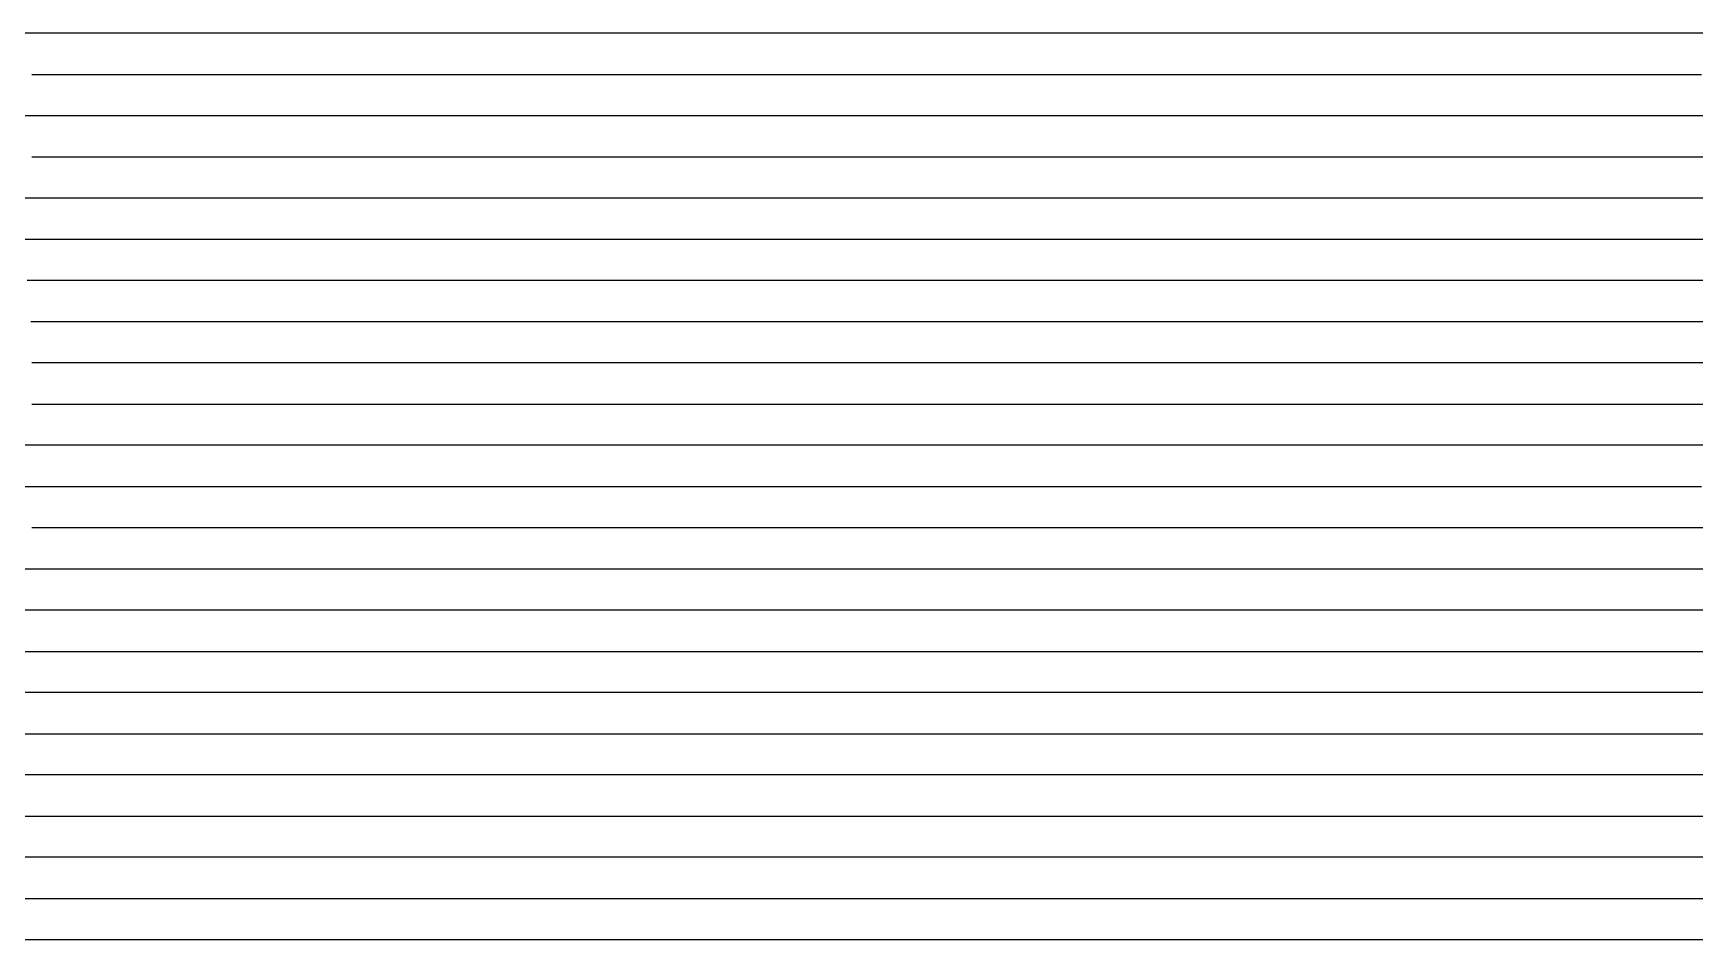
# Model space of a CAD drawing. Extents: x 20 to 170, y 60 to 234.
# Drawn here: x 95 to 132.5, y 60 to 80.47 of the extents above; entities that cross this region are included whole.
import ezdxf

# ---------------------------------------------------------------- set-up
doc = ezdxf.new("R2010")
doc.units = 0
doc.header["$LTSCALE"] = 0.000394
doc.layers.add('SPLINE', color=7, linetype='CONTINUOUS')

msp = doc.modelspace()

# ---------------------------------------------------------------- linework, layer by layer
at = {"layer": 'SPLINE', "color": 2}
for points in [[(133.002243, 80.472382, -39.333004), (131.955276, 80.472382, -39.323605), (131.257965, 80.472382, -39.292305), (130.560776, 80.472382, -39.292305), (130.036102, 80.472382, -39.279804), (129.164001, 80.472382, -39.214005), (128.814178, 80.472382, -39.214005), (127.419716, 80.472382, -39.179585), (126.372711, 80.472382, -39.179585), (125.325691, 80.472382, -39.173325), (124.45356, 80.472382, -39.138905), (123.581482, 80.472382, -39.138905), (121.837189, 80.472382, -39.069984), (121.137634, 80.472382, -39.054344), (120.790184, 80.472382, -39.029243), (119.743164, 80.472382, -39.026123), (118.87104, 80.472382, -38.991703), (117.649132, 80.472382, -38.988544), (116.252342, 80.472382, -38.954124), (115.555077, 80.472382, -38.947865), (114.857872, 80.472382, -38.925945), (114.160637, 80.472382, -38.907166), (113.461075, 80.472382, -38.878944), (112.671707, 80.472382, -38.872746), (112.196602, 80.472382, -30.762791), (112.066635, 80.472382, -28.711897), (111.988632, 80.472382, -27.709841), (111.910652, 80.472382, -26.848763), (111.832649, 80.472382, -26.100405), (111.754669, 80.472382, -25.458527), (111.601036, 80.472382, -24.46591), (111.57975, 80.472382, -24.36569), (111.530159, 80.472382, -24.18721), (111.478142, 80.472382, -24.09325), (110.55162, 80.472382, -22.884634), (109.885124, 80.472382, -21.929598), (109.712624, 80.472382, -21.5476), (109.275375, 80.472382, -20.95892), (108.587593, 80.472382, -20.113483), (107.942368, 80.472382, -19.484085), (107.878517, 80.472382, -19.380745), (107.661133, 80.472382, -19.155285), (107.060799, 80.472382, -18.763927), (106.484116, 80.472382, -18.278549), (105.784515, 80.472382, -17.611631), (105.087288, 80.472382, -17.044893), (103.690521, 80.472382, -16.089855), (103.281624, 80.472382, -15.839355), (103.125633, 80.472382, -15.670257), (102.709663, 80.472382, -15.426017), (102.251122, 80.472382, -15.332077), (101.946259, 80.472382, -15.125438), (101.598816, 80.472382, -14.990758), (101.227745, 80.472382, -14.956318), (100.899231, 80.472382, -14.82482), (100.202026, 80.472382, -14.665159), (99.852196, 80.472382, -14.67454), (99.504791, 80.472382, -14.693299), (98.391556, 80.472382, -14.781019), (97.814896, 80.472382, -14.643199), (97.519493, 80.472382, -14.602499), (96.930969, 80.472382, -14.602499), (96.713524, 80.472382, -14.55556), (96.013939, 80.472382, -14.53674), (95.316696, 80.472382, -14.652599), (94.357101, 80.472382, -14.827959)], [(94.966896, 79.541199, -14.602499), (95.316696, 79.541199, -14.5618), (96.713524, 79.541199, -14.53674), (97.760559, 79.541199, -14.746519), (98.412834, 79.541199, -14.906259), (98.7201, 79.541199, -14.946959), (99.025002, 79.541199, -15.056559), (99.32988, 79.541199, -15.216217), (99.504791, 79.541199, -15.209937), (99.852196, 79.541199, -15.241278), (100.202026, 79.541199, -15.397838), (100.376907, 79.541199, -15.563796), (100.473816, 79.541199, -15.679616), (100.899231, 79.541199, -15.851835), (102.121147, 79.541199, -16.659733), (102.296021, 79.541199, -16.800632), (102.404762, 79.541199, -16.913353), (103.0476, 79.541199, -17.620991), (103.690521, 79.541199, -18.187769), (105.087288, 79.541199, -19.315025), (105.784515, 79.541199, -19.994503), (106.484116, 79.541199, -20.592562), (106.770119, 79.541199, -20.802341), (106.930809, 79.541199, -20.983959), (107.093887, 79.541199, -21.372259), (107.703667, 79.541199, -22.342936), (107.878517, 79.541199, -22.549576), (108.656113, 79.541199, -23.369974), (108.722351, 79.541199, -23.470192), (108.788498, 79.541199, -23.689352), (108.892456, 79.541199, -24.30619), (108.972855, 79.541199, -24.885489), (109.050827, 79.541199, -25.574387), (109.131195, 79.541199, -26.379105), (109.230453, 79.541199, -27.593981), (109.863899, 79.541199, -35.779076), (109.885124, 79.541199, -35.863575), (110.093124, 79.541199, -36.430332), (110.301117, 79.541199, -37.263252), (110.627281, 79.541199, -38.838264), (111.36702, 79.541199, -38.869564), (112.066635, 79.541199, -38.891525), (112.588959, 79.541199, -38.907166), (114.508072, 79.541199, -38.913445), (116.252342, 79.541199, -38.982346), (117.299347, 79.541199, -38.988544), (117.649132, 79.541199, -39.004204), (118.346367, 79.541199, -38.988544), (119.045952, 79.541199, -38.991703), (119.918106, 79.541199, -39.026123), (120.440422, 79.541199, -39.026123), (121.837189, 79.541199, -39.095024), (123.231659, 79.541199, -39.138905), (124.628479, 79.541199, -39.173325), (126.022949, 79.541199, -39.176445), (127.419716, 79.541199, -39.214005), (128.116913, 79.541199, -39.214005), (128.814178, 79.541199, -39.229664), (130.210983, 79.541199, -39.289124), (131.257965, 79.541199, -39.292305), (131.605392, 79.541199, -39.323605), (132.305008, 79.541199, -39.333004), (132.652512, 79.541199, -39.329865)], [(133.002243, 78.609978, -39.326744), (130.908203, 78.609978, -39.292305), (130.210983, 78.609978, -39.292305), (128.814178, 78.609978, -39.248505), (127.419716, 78.609978, -39.217144), (126.722458, 78.609978, -39.214005), (125.675514, 78.609978, -39.179585), (124.628479, 78.609978, -39.173325), (123.231659, 78.609978, -39.138905), (122.709335, 78.609978, -39.138905), (122.184624, 78.609978, -39.123245), (120.440422, 78.609978, -39.026123), (118.346367, 78.609978, -39.026123), (117.299347, 78.609978, -38.988544), (116.079811, 78.609978, -38.982346), (114.508072, 78.609978, -38.913445), (113.286156, 78.609978, -38.910263), (112.414047, 78.609978, -38.878944), (110.669815, 78.609978, -38.872746), (109.972603, 78.609978, -38.841385), (109.62278, 78.609978, -38.835144), (108.56398, 78.609978, -38.835144), (108.00853, 78.609978, -38.813244), (107.987289, 78.609978, -38.678543), (107.528755, 78.609978, -32.416107), (107.427132, 78.609978, -31.126049), (107.344421, 78.609978, -30.271233), (107.261681, 78.609978, -29.541615), (107.181343, 78.609978, -28.915377), (107.072609, 78.609978, -28.223398), (106.963905, 78.609978, -27.675421), (106.91188, 78.609978, -27.471901), (105.997231, 78.609978, -23.301094), (105.895615, 78.609978, -23.031794), (104.912407, 78.609978, -21.757378), (104.236488, 78.609978, -21.099819), (104.002457, 78.609978, -20.774181), (103.690521, 78.609978, -20.517382), (102.296021, 78.609978, -19.211685), (100.899231, 78.609978, -18.028049), (100.202026, 78.609978, -17.383051), (99.504791, 78.609978, -16.546995), (98.47905, 78.609978, -15.880055), (98.457794, 78.609978, -15.855016), (98.107971, 78.609978, -15.651476), (97.736885, 78.609978, -15.560657), (97.465096, 78.609978, -15.241278), (97.214592, 78.609978, -15.047178), (96.013939, 78.609978, -14.655699), (95.316696, 78.609978, -14.59312), (93.922264, 78.609978, -14.614999)], [(94.966896, 77.681137, -15.034618), (95.316696, 77.681137, -15.116018), (95.739769, 77.681137, -15.444798), (95.841377, 77.681137, -15.573216), (96.330612, 77.681137, -15.736036), (96.493698, 77.681137, -15.817415), (96.630783, 77.681137, -15.936416), (96.713524, 77.681137, -16.020975), (98.107971, 77.681137, -17.646091), (99.504791, 77.681137, -19.045727), (100.899231, 77.681137, -20.407822), (101.20649, 77.681137, -20.667742), (101.412094, 77.681137, -20.94636), (103.08075, 77.681137, -22.850214), (103.156334, 77.681137, -22.978554), (103.234337, 77.681137, -23.313614), (103.690521, 77.681137, -25.921925), (104.148994, 77.681137, -28.483276), (104.28138, 77.681137, -29.071955), (104.390083, 77.681137, -29.713833), (104.470413, 77.681137, -30.296251), (104.553162, 77.681137, -30.972589), (104.635841, 77.681137, -31.761667), (104.737526, 77.681137, -32.954723), (105.195992, 77.681137, -38.713024), (105.217278, 77.681137, -38.725544), (105.8507, 77.681137, -38.722404), (106.484116, 77.681137, -38.763084), (106.831551, 77.681137, -38.794464), (107.878517, 77.681137, -38.800705), (108.925606, 77.681137, -38.835144), (109.275375, 77.681137, -38.835144), (110.669815, 77.681137, -38.872746), (112.066635, 77.681137, -38.872746), (113.461075, 77.681137, -38.907166), (114.160637, 77.681137, -38.910263), (114.857872, 77.681137, -38.925945), (115.9049, 77.681137, -38.982346), (117.299347, 77.681137, -38.988544), (117.649132, 77.681137, -39.004204), (119.045952, 77.681137, -39.026123), (120.440422, 77.681137, -39.026123), (121.837189, 77.681137, -39.132626), (123.231659, 77.681137, -39.138905), (124.628479, 77.681137, -39.176445), (125.675514, 77.681137, -39.179585), (127.244835, 77.681137, -39.248505), (128.814178, 77.681137, -39.292305), (130.036102, 77.681137, -39.292305), (130.908203, 77.681137, -39.323605), (132.827393, 77.681137, -39.326744)], [(133.002243, 76.749931, -39.395603), (131.605392, 76.749931, -39.326744), (130.385895, 76.749931, -39.326744), (127.069977, 76.749931, -39.248505), (126.022949, 76.749931, -39.192104), (125.325691, 76.749931, -39.176445), (124.628479, 76.749931, -39.176445), (123.231659, 76.749931, -39.154484), (122.884216, 76.749931, -39.142025), (122.184624, 76.749931, -39.138905), (121.662308, 76.749931, -39.129444), (120.440422, 76.749931, -39.041805), (119.743164, 76.749931, -39.026123), (118.346367, 76.749931, -39.026123), (117.299347, 76.749931, -38.988544), (116.252342, 76.749931, -38.988544), (114.857872, 76.749931, -38.944744), (114.508072, 76.749931, -38.944744), (112.76387, 76.749931, -38.878944), (111.716835, 76.749931, -38.872746), (111.36702, 76.749931, -38.885223), (109.275375, 76.749931, -38.853905), (108.575783, 76.749931, -38.828884), (107.878517, 76.749931, -38.803844), (106.831551, 76.749931, -38.800705), (106.484116, 76.749931, -38.775623), (105.784515, 76.749931, -38.756886), (104.912407, 76.749931, -38.722404), (103.208321, 76.749931, -38.722404), (102.404762, 76.749931, -38.694244), (102.383507, 76.749931, -38.500088), (101.946259, 76.749931, -33.330463), (101.842232, 76.749931, -32.209427), (101.761894, 76.749931, -31.464209), (101.679146, 76.749931, -30.825411), (101.598816, 76.749931, -30.277451), (101.487755, 76.749931, -29.673153), (101.357758, 76.749931, -29.118895), (100.899231, 76.749931, -26.460505), (100.473816, 76.749931, -23.952372), (100.402901, 76.749931, -23.557852), (100.332016, 76.749931, -23.366854), (99.381859, 76.749931, -21.819998), (98.696487, 76.749931, -21.00902), (98.675209, 76.749931, -20.96204), (98.497948, 76.749931, -20.648922), (96.713524, 76.749931, -18.613607), (96.013939, 76.749931, -17.859009), (95.316696, 76.749931, -16.994793), (94.794373, 76.749931, -16.287115)], [(94.673866, 75.818695, -19.315025), (95.739769, 75.818695, -20.617601), (95.879204, 75.818695, -20.874361), (95.921745, 75.818695, -20.9683), (96.626099, 75.818695, -21.826298), (97.45565, 75.818695, -22.505735), (97.491127, 75.818695, -22.540195), (97.562004, 75.818695, -22.649796), (97.649452, 75.818695, -22.947254), (98.566505, 75.818695, -26.532524), (98.696487, 75.818695, -27.22138), (98.807556, 75.818695, -27.963499), (98.887939, 75.818695, -28.639816), (98.970634, 75.818695, -29.428915), (99.050987, 75.818695, -30.349491), (99.154991, 75.818695, -31.739767), (99.613495, 75.818695, -38.449989), (99.634781, 75.818695, -38.650387), (100.584908, 75.818695, -38.684864), (101.249031, 75.818695, -38.687984), (102.121147, 75.818695, -38.722404), (103.690521, 75.818695, -38.722404), (105.087288, 75.818695, -38.756886), (106.134315, 75.818695, -38.759983), (107.878517, 75.818695, -38.835144), (109.62278, 75.818695, -38.841385), (110.322403, 75.818695, -38.869564), (111.36702, 75.818695, -38.885223), (111.716835, 75.818695, -38.872746), (112.76387, 75.818695, -38.878944), (114.160637, 75.818695, -38.944744), (114.857872, 75.818695, -38.963524), (115.555077, 75.818695, -38.988544), (116.252342, 75.818695, -38.988544), (117.649132, 75.818695, -39.010506), (119.045952, 75.818695, -39.060604), (120.440422, 75.818695, -39.060604), (121.137634, 75.818695, -39.088764), (121.662308, 75.818695, -39.129444), (122.184624, 75.818695, -39.138905), (122.884216, 75.818695, -39.142025), (123.231659, 75.818695, -39.154484), (124.628479, 75.818695, -39.176445), (125.675514, 75.818695, -39.210884), (126.722458, 75.818695, -39.223404), (127.419716, 75.818695, -39.248505), (130.210983, 75.818695, -39.326744), (131.605392, 75.818695, -39.326744), (133.002243, 75.818695, -39.376865)], [(133.002243, 74.88987, -39.373745), (131.955276, 74.88987, -39.361183), (131.257965, 74.88987, -39.329865), (130.210983, 74.88987, -39.326744), (127.419716, 74.88987, -39.257885), (126.022949, 74.88987, -39.214005), (124.45356, 74.88987, -39.176445), (123.581482, 74.88987, -39.176445), (122.534447, 74.88987, -39.138905), (121.837189, 74.88987, -39.132626), (121.137634, 74.88987, -39.107544), (120.790184, 74.88987, -39.098145), (119.743164, 74.88987, -39.063725), (118.87104, 74.88987, -39.063725), (117.998962, 74.88987, -39.029243), (116.951927, 74.88987, -39.023045), (115.9049, 74.88987, -38.988544), (115.555077, 74.88987, -38.988544), (114.508072, 74.88987, -38.954124), (113.461075, 74.88987, -38.941605), (112.76387, 74.88987, -38.888344), (112.414047, 74.88987, -38.872746), (111.716835, 74.88987, -38.872746), (111.36702, 74.88987, -38.885223), (110.494934, 74.88987, -38.872746), (109.62278, 74.88987, -38.838264), (107.878517, 74.88987, -38.835144), (106.134315, 74.88987, -38.759983), (105.087288, 74.88987, -38.759983), (103.690521, 74.88987, -38.722404), (102.296021, 74.88987, -38.722404), (99.504791, 74.88987, -38.653568), (98.807556, 74.88987, -38.650387), (98.107971, 74.88987, -38.659767), (97.606918, 74.88987, -38.641029), (97.58564, 74.88987, -38.625347), (97.264198, 74.88987, -37.131752), (97.05619, 74.88987, -36.352032), (96.848221, 74.88987, -35.826015), (96.822266, 74.88987, -35.691376), (96.18885, 74.88987, -28.480137), (96.091911, 74.88987, -27.44058), (96.013939, 74.88987, -26.751722), (95.905197, 74.88987, -25.931324), (95.796494, 74.88987, -25.289408), (95.746864, 74.88987, -25.054588), (95.72084, 74.88987, -24.963728), (94.86058, 74.88987, -22.624756)], [(94.945633, 73.958649, -38.578388), (95.666496, 73.958649, -38.606567), (96.363731, 73.958649, -38.628529), (96.713524, 73.958649, -38.644108), (98.457794, 73.958649, -38.653568), (99.32988, 73.958649, -38.684864), (100.551758, 73.958649, -38.687984), (100.899231, 73.958649, -38.700485), (102.296021, 73.958649, -38.722404), (103.690521, 73.958649, -38.722404), (105.087288, 73.958649, -38.769363), (105.784515, 73.958649, -38.759983), (107.703667, 73.958649, -38.835144), (108.925606, 73.958649, -38.838264), (109.275375, 73.958649, -38.853905), (111.019638, 73.958649, -38.872746), (112.066635, 73.958649, -38.872746), (113.461075, 73.958649, -38.947865), (114.508072, 73.958649, -38.954124), (114.857872, 73.958649, -38.963524), (116.252342, 73.958649, -38.988544), (119.045952, 73.958649, -39.060604), (119.743164, 73.958649, -39.063725), (122.00975, 73.958649, -39.138905), (122.534447, 73.958649, -39.138905), (123.581482, 73.958649, -39.176445), (124.278687, 73.958649, -39.195244), (125.325691, 73.958649, -39.179585), (125.675514, 73.958649, -39.195244), (126.19783, 73.958649, -39.239044), (126.722458, 73.958649, -39.254704), (127.069977, 73.958649, -39.254704), (128.116913, 73.958649, -39.292305), (128.466782, 73.958649, -39.292305), (128.814178, 73.958649, -39.307964), (130.560776, 73.958649, -39.326744), (131.257965, 73.958649, -39.329865), (132.130127, 73.958649, -39.398785), (133.002243, 73.958649, -39.401905)], [(133.002243, 73.027451, -39.408165), (132.305008, 73.027451, -39.395603), (131.605392, 73.027451, -39.345524), (130.908203, 73.027451, -39.326744), (129.861221, 73.027451, -39.292305), (128.116913, 73.027451, -39.289124), (127.419716, 73.027451, -39.257885), (126.372711, 73.027451, -39.245323), (125.675514, 73.027451, -39.192104), (125.325691, 73.027451, -39.176445), (123.928925, 73.027451, -39.192104), (122.884216, 73.027451, -39.142025), (121.837189, 73.027451, -39.138905), (120.440422, 73.027451, -39.098145), (120.090599, 73.027451, -39.098145), (118.346367, 73.027451, -39.041805), (116.252342, 73.027451, -38.988544), (114.857872, 73.027451, -38.963524), (114.508072, 73.027451, -38.954124), (114.160637, 73.027451, -38.947865), (113.113632, 73.027451, -38.913445), (111.979149, 73.027451, -38.913445), (111.36702, 73.027451, -38.872746), (109.62278, 73.027451, -38.872746), (108.575783, 73.027451, -38.835144), (107.878517, 73.027451, -38.844524), (106.831551, 73.027451, -38.803844), (105.087288, 73.027451, -38.791306), (103.690521, 73.027451, -38.722404), (102.121147, 73.027451, -38.722404), (101.249031, 73.027451, -38.687984), (99.504791, 73.027451, -38.684864), (98.107971, 73.027451, -38.644108), (96.713524, 73.027451, -38.644108), (95.316696, 73.027451, -38.606567), (94.966896, 73.027451, -38.606567)], [(94.966896, 72.098602, -38.609688), (95.316696, 72.098602, -38.625347), (96.713524, 72.098602, -38.644108), (97.410728, 72.098602, -38.644108), (98.457794, 72.098602, -38.684864), (100.899231, 72.098602, -38.684864), (102.296021, 72.098602, -38.719284), (104.040253, 72.098602, -38.722404), (104.912407, 72.098602, -38.788204), (105.437111, 72.098602, -38.800705), (106.484116, 72.098602, -38.800705), (107.878517, 72.098602, -38.835144), (108.575783, 72.098602, -38.838264), (109.62278, 72.098602, -38.872746), (109.972603, 72.098602, -38.878944), (110.844696, 72.098602, -38.910263), (113.286156, 72.098602, -38.910263), (115.205338, 72.098602, -38.988544), (116.252342, 72.098602, -38.991703), (116.951927, 72.098602, -39.013645), (117.824074, 72.098602, -39.060604), (119.045952, 72.098602, -39.063725), (120.090599, 72.098602, -39.098145), (120.790184, 72.098602, -39.107544), (121.662308, 72.098602, -39.138905), (122.534447, 72.098602, -39.138905), (122.884216, 72.098602, -39.154484), (123.581482, 72.098602, -39.207745), (123.928925, 72.098602, -39.214005), (125.325691, 72.098602, -39.214005), (127.419716, 72.098602, -39.289124), (129.861221, 72.098602, -39.292305), (130.210983, 72.098602, -39.295425), (130.908203, 72.098602, -39.351826), (131.257965, 72.098602, -39.364285), (131.605392, 72.098602, -39.364285), (132.305008, 72.098602, -39.395603), (133.002243, 72.098602, -39.436325)], [(132.827393, 71.167404, -39.442604), (131.955276, 71.167404, -39.411304), (131.083099, 71.167404, -39.398785), (130.210983, 71.167404, -39.333004), (129.861221, 71.167404, -39.326744), (129.338898, 71.167404, -39.326744), (128.466782, 71.167404, -39.292305), (128.116913, 71.167404, -39.292305), (127.069977, 71.167404, -39.254704), (125.500572, 71.167404, -39.254704), (124.628479, 71.167404, -39.217144), (123.928925, 71.167404, -39.214005), (123.406609, 71.167404, -39.198364), (122.884216, 71.167404, -39.157665), (122.534447, 71.167404, -39.138905), (121.837189, 71.167404, -39.138905), (118.87104, 71.167404, -39.063725), (117.998962, 71.167404, -39.063725), (116.951927, 71.167404, -39.026123), (116.602104, 71.167404, -39.023045), (116.079811, 71.167404, -38.991703), (113.461075, 71.167404, -38.982346), (112.066635, 71.167404, -38.910263), (110.669815, 71.167404, -38.907166), (108.575783, 71.167404, -38.835144), (106.831551, 71.167404, -38.835144), (105.087288, 71.167404, -38.772545), (103.690521, 71.167404, -38.744324), (102.993263, 71.167404, -38.722404), (102.296021, 71.167404, -38.722404), (100.899231, 71.167404, -38.684864), (99.504791, 71.167404, -38.691105), (98.807556, 71.167404, -38.684864), (96.713524, 71.167404, -38.644108), (95.666496, 71.167404, -38.644108), (95.316696, 71.167404, -38.625347), (94.619499, 71.167404, -38.606567)], [(93.922264, 70.236191, -38.615948), (95.666496, 70.236191, -38.644108), (96.713524, 70.236191, -38.678543), (97.760559, 70.236191, -38.687984), (98.632668, 70.236191, -38.719284), (102.296021, 70.236191, -38.722404), (103.690521, 70.236191, -38.759983), (104.912407, 70.236191, -38.759983), (105.087288, 70.236191, -38.763084), (105.959435, 70.236191, -38.828884), (107.528755, 70.236191, -38.835144), (107.878517, 70.236191, -38.835144), (110.669815, 70.236191, -38.910263), (111.716835, 70.236191, -38.913445), (113.113632, 70.236191, -38.982346), (115.205338, 70.236191, -38.991703), (115.555077, 70.236191, -38.988544), (116.252342, 70.236191, -38.991703), (117.649132, 70.236191, -39.063725), (118.87104, 70.236191, -39.063725), (120.440422, 70.236191, -39.132626), (122.534447, 70.236191, -39.138905), (123.231659, 70.236191, -39.154484), (123.928925, 70.236191, -39.195244), (125.325691, 70.236191, -39.254704), (127.244835, 70.236191, -39.254704), (128.116913, 70.236191, -39.289124), (128.814178, 70.236191, -39.307964), (129.513748, 70.236191, -39.326744), (129.861221, 70.236191, -39.326744), (130.908203, 70.236191, -39.364285), (131.605392, 70.236191, -39.401905), (132.652512, 70.236191, -39.433205)], [(133.699463, 69.304985, -39.442604), (132.305008, 69.304985, -39.442604), (131.955276, 69.304985, -39.433205), (131.780304, 69.304985, -39.423824), (130.210983, 69.304985, -39.326744), (129.164001, 69.304985, -39.326744), (128.116913, 69.304985, -39.292305), (127.419716, 69.304985, -39.292305), (124.628479, 69.304985, -39.217144), (123.581482, 69.304985, -39.176445), (123.056747, 69.304985, -39.173325), (122.534447, 69.304985, -39.138905), (120.615303, 69.304985, -39.138905), (119.743164, 69.304985, -39.091885), (119.045952, 69.304985, -39.063725), (117.649132, 69.304985, -39.054344), (116.951927, 69.304985, -39.026123), (116.252342, 69.304985, -39.026123), (114.857872, 69.304985, -38.988544), (113.286156, 69.304985, -38.982346), (111.716835, 69.304985, -38.913445), (110.669815, 69.304985, -38.910263), (109.275375, 69.304985, -38.872746), (108.750671, 69.304985, -38.872746), (107.878517, 69.304985, -38.841385), (106.831551, 69.304985, -38.841385), (105.784515, 69.304985, -38.800705), (105.087288, 69.304985, -38.800705), (103.690521, 69.304985, -38.759983), (103.343056, 69.304985, -38.759983), (102.296021, 69.304985, -38.722404), (99.504791, 69.304985, -38.722404), (98.107971, 69.304985, -38.700485), (97.760559, 69.304985, -38.687984), (97.060936, 69.304985, -38.684864), (95.316696, 69.304985, -38.659767), (94.966896, 69.304985, -38.650387)], [(93.922264, 68.376144, -38.656647), (96.713524, 68.376144, -38.684864), (98.107971, 68.376144, -38.709885), (99.504791, 68.376144, -38.722404), (102.296021, 68.376144, -38.725544), (103.690521, 68.376144, -38.785046), (105.087288, 68.376144, -38.800705), (106.484116, 68.376144, -38.822624), (107.878517, 68.376144, -38.872746), (109.275375, 68.376144, -38.872746), (110.669815, 68.376144, -38.910263), (112.066635, 68.376144, -38.957264), (114.857872, 68.376144, -39.010506), (116.252342, 68.376144, -39.026123), (117.649132, 68.376144, -39.048084), (119.045952, 68.376144, -39.098145), (120.440422, 68.376144, -39.126366), (121.837189, 68.376144, -39.138905), (123.231659, 68.376144, -39.188984), (124.628479, 68.376144, -39.254704), (127.419716, 68.376144, -39.295425), (128.814178, 68.376144, -39.326744), (130.210983, 68.376144, -39.339264), (131.605392, 68.376144, -39.430084), (133.002243, 68.376144, -39.442604)], [(170, 67.444923, -40), (114.333191, 67.444923, -40), (113.461075, 67.444923, -39.984341), (112.066635, 67.444923, -39.981159), (110.669815, 67.444923, -39.912285), (109.275375, 67.444923, -39.871563), (107.878517, 67.444923, -39.871563), (105.087288, 67.444923, -39.796444), (103.690521, 67.444923, -39.793304), (102.296021, 67.444923, -39.736923), (100.899231, 67.444923, -39.718124), (98.107971, 67.444923, -39.718124), (96.713524, 67.444923, -39.680565), (95.316696, 67.444923, -39.680565), (93.922264, 67.444923, -39.664925)], [(20, 66.51371, -40), (170, 66.51371, -40), (170, 65.584862, -40), (20, 65.584862, -40)], [(20, 64.653648, -40), (170, 64.653648, -40), (170, 63.72245, -40), (20, 63.72245, -40)], [(20, 62.793613, -40), (170, 62.793613, -40), (170, 61.862404, -40), (20, 61.862404, -40)], [(20, 60.93119, -40), (170, 60.93119, -40), (170, 60, -40), (20, 60, -40)]]:
    msp.add_polyline3d(points, dxfattribs=at)

doc.saveas('drawing.dxf')
